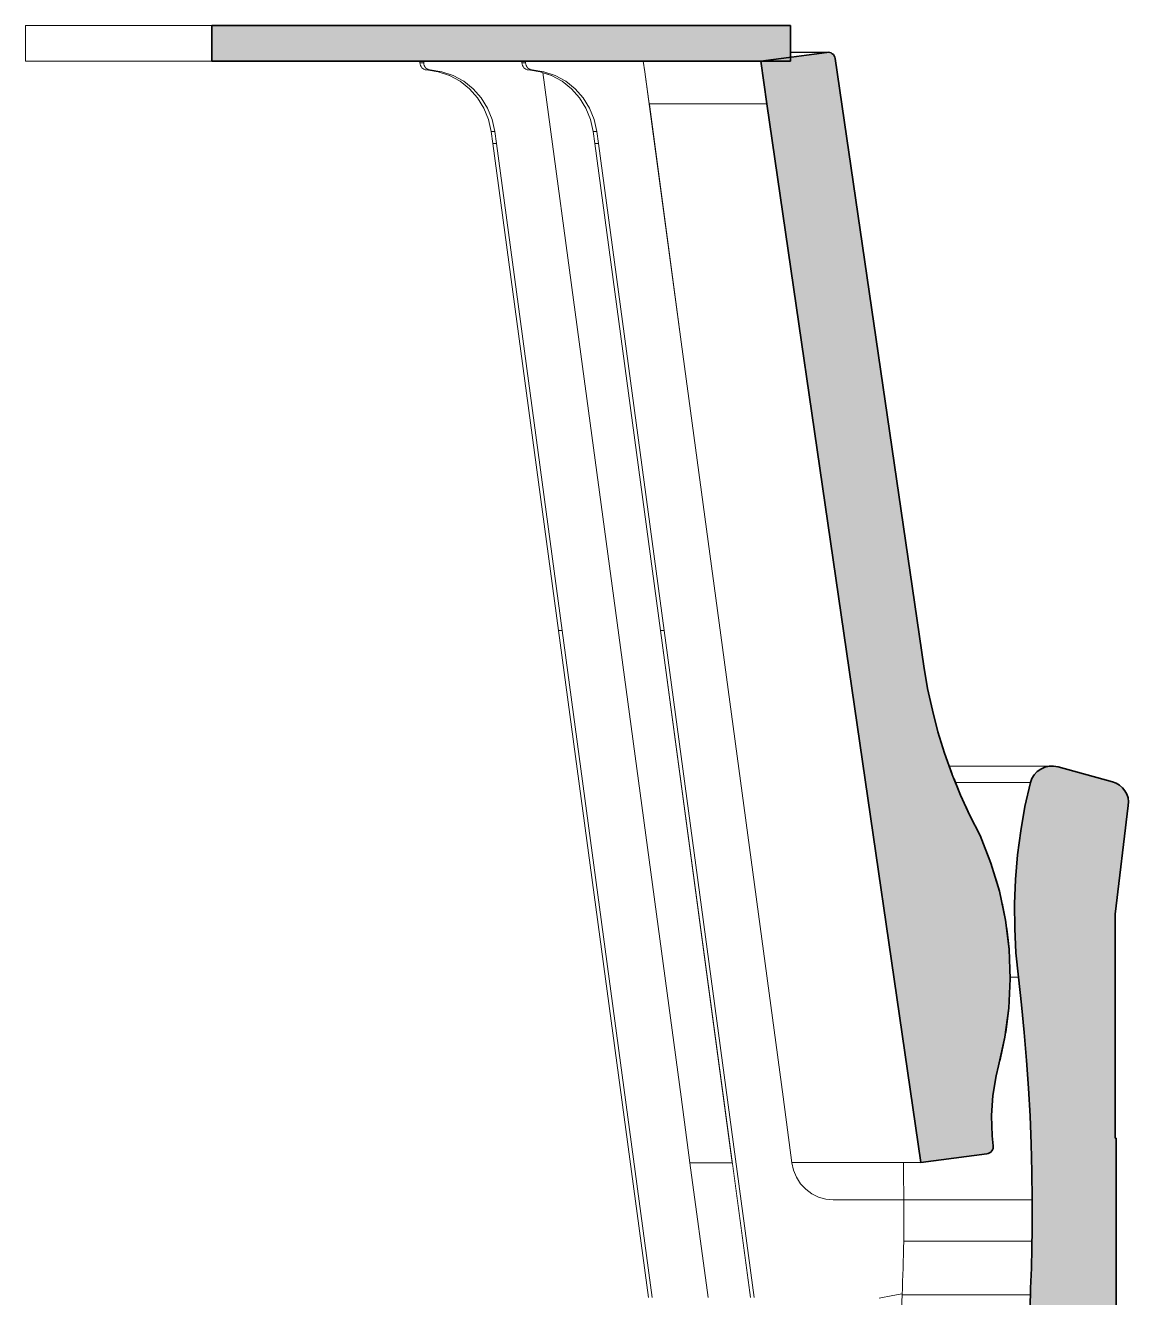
# Model space of a CAD drawing. Header units: millimetres. Extents: x -46169 to 135069, y -86316 to 18123.
# Drawn here: x 118274 to 119043, y -79453 to -78565 of the extents above; entities that cross this region are included whole.
import ezdxf

# ---------------------------------------------------------------- set-up
doc = ezdxf.new("R2010")
doc.units = ezdxf.units.MM
doc.header["$MEASUREMENT"] = 0
doc.linetypes.add('Wipeout_Contour', pattern=[1000, 0, -1000])
doc.layers.add('New_A-25-M_Wall_Int', color=7, linetype='Continuous')
doc.layers.add('New_A-35-M_FFE_Fixed', color=7, linetype='Continuous')
doc.layers.add('New_A-35-M_FFE_Fixed_Pen_No__104', color=7, linetype='Continuous', lineweight=15, true_color=0xa6a6a6)
doc.layers.add('New_A-35-M_FFE_Fixed_Pen_No__44', color=7, linetype='Continuous', lineweight=35, true_color=0x444444)
doc.layers.add('New_A-35-M_FFE_Fixed_Pen_No__93', color=8, linetype='Continuous', lineweight=13)

# ---------------------------------------------------------------- blocks, each defined once
blk = doc.blocks.new('Section Elem_15_3', base_point=(188935.42, -81480.18))
at = {"color": 254, "linetype": 'Wipeout_Contour', "lineweight": 0, "ltscale": 571438.161157}
blk.add_wipeout([(118767, -79358.56), (118737.42, -79358.56), (118750.11, -79452.68), (118779.69, -79452.68)], dxfattribs=at).dxf.layer = 'New_A-25-M_Wall_Int'
at = {"color": 254, "linetype": 'Wipeout_Contour', "lineweight": 0, "ltscale": 1857757.026469022}
blk.add_wipeout([(118886.36, -79358.48), (118808.59, -79358.48), (118808.6, -79358.56), (118809.77, -79363.78), (118811.82, -79368.71), (118814.69, -79373.17), (118818.27, -79377.04), (118822.47, -79380.19), (118827.14, -79382.51), (118832.14, -79383.93), (118837.3, -79384.41), (118886.74, -79384.41), (118886.52, -79364.94)], dxfattribs=at).dxf.layer = 'New_A-25-M_Wall_Int'
blk = doc.blocks.new('Section Elem_99_3', base_point=(188935.42, -81480.18))
at = {"layer": 'New_A-35-M_FFE_Fixed_Pen_No__44', "linetype": 'Continuous'}
blk.add_line((119034.8, -79341.41), (119034.26, -79341.41), dxfattribs=at)
at = {"layer": 'New_A-35-M_FFE_Fixed_Pen_No__44', "linetype": 'Continuous', "flags": 128}
blk.add_lwpolyline([(119034.8, -79341.41), (119034.8, -79473.41), (119034.8, -79485.41)], dxfattribs=at)
at = {"color": 254, "linetype": 'Wipeout_Contour', "lineweight": 0, "ltscale": 568202.876245}
blk.add_wipeout([(118403.76, -78564.51), (118273.74, -78564.51), (118273.74, -78589.51), (118403.76, -78589.51)], dxfattribs=at).dxf.layer = 'New_A-35-M_FFE_Fixed'
at = {"color": 254, "linetype": 'Wipeout_Contour', "lineweight": 0, "ltscale": 569822.981264}
blk.add_wipeout([(118807.51, -78583.29), (118832.95, -78583.29), (118833.96, -78583.25), (118807.51, -78583.25)], dxfattribs=at).dxf.layer = 'New_A-35-M_FFE_Fixed'
at = {"color": 254, "linetype": 'Wipeout_Contour', "lineweight": 0, "ltscale": 568936.905342}
blk.add_wipeout([(118549.03, -78590.59), (118551.62, -78590.59), (118551.62, -78589.51), (118549.03, -78589.51)], dxfattribs=at).dxf.layer = 'New_A-35-M_FFE_Fixed'
at = {"color": 254, "linetype": 'Wipeout_Contour', "lineweight": 0, "ltscale": 569179.217352}
blk.add_wipeout([(118620.29, -78591.53), (118620.55, -78592.44), (118623.14, -78592.44), (118622.88, -78591.53)], dxfattribs=at).dxf.layer = 'New_A-35-M_FFE_Fixed'
at = {"color": 254, "linetype": 'Wipeout_Contour', "lineweight": 0, "ltscale": 568979.3826}
blk.add_wipeout([(118561.81, -78596.8), (118564.4, -78596.8), (118556.18, -78595.58), (118553.59, -78595.58)], dxfattribs=at).dxf.layer = 'New_A-35-M_FFE_Fixed'
at = {"color": 254, "linetype": 'Wipeout_Contour', "lineweight": 0, "ltscale": 569076.69157}
blk.add_wipeout([(118583.61, -78608.71), (118586.2, -78608.71), (118579.63, -78603.46), (118577.04, -78603.46)], dxfattribs=at).dxf.layer = 'New_A-35-M_FFE_Fixed'
at = {"color": 254, "linetype": 'Wipeout_Contour', "lineweight": 0, "ltscale": 569378.903999}
blk.add_wipeout([(118662.98, -78615.05), (118660.39, -78615.05), (118664.86, -78622.29), (118667.45, -78622.29)], dxfattribs=at).dxf.layer = 'New_A-35-M_FFE_Fixed'
at = {"color": 254, "linetype": 'Wipeout_Contour', "lineweight": 0, "ltscale": 569171.146198}
blk.add_wipeout([(118596.89, -78630.22), (118599.48, -78630.22), (118596.27, -78622.29), (118593.68, -78622.29)], dxfattribs=at).dxf.layer = 'New_A-35-M_FFE_Fixed'
at = {"color": 254, "linetype": 'Wipeout_Contour', "lineweight": 0, "ltscale": 569221.156886}
blk.add_wipeout([(118599.88, -78647.03), (118602.47, -78647.03), (118601.33, -78638.59), (118598.74, -78638.59)], dxfattribs=at).dxf.layer = 'New_A-35-M_FFE_Fixed'
at = {"color": 254, "linetype": 'Wipeout_Contour', "lineweight": 0, "ltscale": 569458.455341}
blk.add_wipeout([(118669.92, -78638.59), (118671.05, -78647.03), (118673.64, -78647.03), (118672.5, -78638.59)], dxfattribs=at).dxf.layer = 'New_A-35-M_FFE_Fixed'
at = {"color": 254, "linetype": 'Wipeout_Contour', "lineweight": 0, "ltscale": 571363.486005}
blk.add_wipeout([(118982.22, -79083.71), (118919.03, -79083.71), (118919.67, -79085.49), (118979.7, -79085.49)], dxfattribs=at).dxf.layer = 'New_A-35-M_FFE_Fixed'
at = {"color": 254, "linetype": 'Wipeout_Contour', "lineweight": 0, "ltscale": 714230.2704}
blk.add_wipeout([(118922.68, -79093.15), (118926.26, -79101.95), (118929.88, -79109.86), (118971.23, -79109.86), (118974.97, -79093.15)], dxfattribs=at).dxf.layer = 'New_A-35-M_FFE_Fixed'
at = {"color": 254, "linetype": 'Wipeout_Contour', "lineweight": 0, "ltscale": 714469.783979}
blk.add_wipeout([(118964.6, -79160.72), (118950.91, -79160.72), (118953.41, -79169.06), (118955.25, -79177.8), (118963.94, -79177.8)], dxfattribs=at).dxf.layer = 'New_A-35-M_FFE_Fixed'
at = {"color": 254, "linetype": 'Wipeout_Contour', "lineweight": 0, "ltscale": 714681.829834}
blk.add_wipeout([(118960.9, -79230.05), (118960.03, -79248.35), (118968.79, -79248.35), (118966.59, -79228.99), (118960.86, -79228.99)], dxfattribs=at).dxf.layer = 'New_A-35-M_FFE_Fixed'
at = {"color": 254, "linetype": 'Wipeout_Contour', "lineweight": 0, "ltscale": 1000755.325079897}
blk.add_wipeout([(118949.58, -79306.57), (118973.68, -79306.57), (118972.33, -79287.14), (118953.63, -79287.14), (118952.79, -79290.95), (118951.15, -79297.79), (118949.85, -79304.7)], dxfattribs=at).dxf.layer = 'New_A-35-M_FFE_Fixed'
at = {"color": 254, "linetype": 'Wipeout_Contour', "lineweight": 0, "ltscale": 572010.412547}
blk.add_wipeout([(118886.71, -79402.54), (118886.67, -79406.16), (118976.22, -79406.16), (118976.26, -79402.54)], dxfattribs=at).dxf.layer = 'New_A-35-M_FFE_Fixed'
at = {"color": 254, "linetype": 'Wipeout_Contour', "lineweight": 0, "ltscale": 572035.213138}
blk.add_wipeout([(118886.5, -79418.09), (118976.04, -79418.09), (118976.12, -79413.41), (118886.58, -79413.41)], dxfattribs=at).dxf.layer = 'New_A-35-M_FFE_Fixed'
at = {"color": 254, "linetype": 'Wipeout_Contour', "lineweight": 0, "ltscale": 572119.647931}
blk.add_wipeout([(118885.07, -79460.54), (118974.51, -79460.54), (118974.98, -79450.83), (118885.51, -79450.83)], dxfattribs=at).dxf.layer = 'New_A-35-M_FFE_Fixed'
at = {"layer": 'New_A-35-M_FFE_Fixed_Pen_No__44', "linetype": 'Continuous'}
for p, q in [((118403.76, -78564.51), (118403.76, -78589.51)), ((118807.51, -78564.51), (118403.76, -78564.51))]:
    blk.add_line(p, q, dxfattribs=at)
at = {"layer": 'New_A-35-M_FFE_Fixed_Pen_No__93', "linetype": 'Continuous'}
for p, q in [((118273.74, -78564.51), (118273.74, -78589.51)), ((118273.74, -78564.51), (118403.76, -78564.51)), ((118273.74, -78589.51), (118403.76, -78589.51))]:
    blk.add_line(p, q, dxfattribs=at)
at = {"color": 254, "linetype": 'Wipeout_Contour', "lineweight": 0, "ltscale": 569185.655452}
blk.add_wipeout([(118623.55, -78593.28), (118620.96, -78593.28), (118621.53, -78594.03), (118624.11, -78594.03)], dxfattribs=at).dxf.layer = 'New_A-35-M_FFE_Fixed'
at = {"color": 254, "linetype": 'Wipeout_Contour', "lineweight": 0, "ltscale": 568962.683484}
blk.add_wipeout([(118553.59, -78595.58), (118556.18, -78595.58), (118555.28, -78595.44), (118552.69, -78595.44)], dxfattribs=at).dxf.layer = 'New_A-35-M_FFE_Fixed'
at = {"color": 254, "linetype": 'Wipeout_Contour', "lineweight": 0, "ltscale": 569043.269231}
blk.add_wipeout([(118577.04, -78603.46), (118579.63, -78603.46), (118572.29, -78599.45), (118569.7, -78599.45)], dxfattribs=at).dxf.layer = 'New_A-35-M_FFE_Fixed'
at = {"color": 254, "linetype": 'Wipeout_Contour', "lineweight": 0, "ltscale": 569109.790308}
blk.add_wipeout([(118589.21, -78615.05), (118591.8, -78615.05), (118586.2, -78608.71), (118583.61, -78608.71)], dxfattribs=at).dxf.layer = 'New_A-35-M_FFE_Fixed'
at = {"color": 254, "linetype": 'Wipeout_Contour', "lineweight": 0, "ltscale": 569347.109381}
blk.add_wipeout([(118657.37, -78608.71), (118654.79, -78608.71), (118660.39, -78615.05), (118662.98, -78615.05)], dxfattribs=at).dxf.layer = 'New_A-35-M_FFE_Fixed'
at = {"color": 254, "linetype": 'Wipeout_Contour', "lineweight": 0, "ltscale": 569197.592075}
blk.add_wipeout([(118596.89, -78630.22), (118598.74, -78638.59), (118601.33, -78638.59), (118599.48, -78630.22)], dxfattribs=at).dxf.layer = 'New_A-35-M_FFE_Fixed'
at = {"color": 254, "linetype": 'Wipeout_Contour', "lineweight": 0, "ltscale": 569408.45745}
blk.add_wipeout([(118667.45, -78622.29), (118664.86, -78622.29), (118668.07, -78630.22), (118670.65, -78630.22)], dxfattribs=at).dxf.layer = 'New_A-35-M_FFE_Fixed'
at = {"color": 254, "linetype": 'Wipeout_Contour', "lineweight": 0, "ltscale": 569922.235935}
blk.add_wipeout([(118719.49, -78987.04), (118673.64, -78647.03), (118671.05, -78647.03), (118716.9, -78987.04)], dxfattribs=at).dxf.layer = 'New_A-35-M_FFE_Fixed'
at = {"color": 254, "linetype": 'Wipeout_Contour', "lineweight": 0, "ltscale": 571363.6911}
blk.add_wipeout([(118985.05, -79082.45), (118918.59, -79082.45), (118919.03, -79083.71), (118982.22, -79083.71)], dxfattribs=at).dxf.layer = 'New_A-35-M_FFE_Fixed'
at = {"color": 254, "linetype": 'Wipeout_Contour', "lineweight": 0, "ltscale": 571374.735725}
blk.add_wipeout([(118976, -79090.31), (118921.53, -79090.31), (118922.68, -79093.15), (118974.97, -79093.15)], dxfattribs=at).dxf.layer = 'New_A-35-M_FFE_Fixed'
at = {"color": 254, "linetype": 'Wipeout_Contour', "lineweight": 0, "ltscale": 714409.603683}
blk.add_wipeout([(118945.26, -79143.68), (118947.5, -79149.36), (118950.91, -79160.72), (118964.6, -79160.72), (118966.04, -79143.68)], dxfattribs=at).dxf.layer = 'New_A-35-M_FFE_Fixed'
at = {"color": 254, "linetype": 'Wipeout_Contour', "lineweight": 0, "ltscale": 714528.004791}
blk.add_wipeout([(118963.94, -79177.8), (118955.25, -79177.8), (118957.63, -79189.17), (118958.34, -79194.9), (118964.05, -79194.9)], dxfattribs=at).dxf.layer = 'New_A-35-M_FFE_Fixed'
at = {"color": 254, "linetype": 'Wipeout_Contour', "lineweight": 0, "ltscale": 714785.488625}
blk.add_wipeout([(118957.22, -79270.89), (118953.63, -79287.14), (118972.33, -79287.14), (118970.7, -79267.73), (118957.64, -79267.73)], dxfattribs=at).dxf.layer = 'New_A-35-M_FFE_Fixed'
at = {"color": 254, "linetype": 'Wipeout_Contour', "lineweight": 0, "ltscale": 1000823.507695366}
blk.add_wipeout([(118947.95, -79325.67), (118947.95, -79326.02), (118974.76, -79326.02), (118973.68, -79306.57), (118949.58, -79306.57), (118948.87, -79311.66), (118948.24, -79318.66)], dxfattribs=at).dxf.layer = 'New_A-35-M_FFE_Fixed'
at = {"color": 254, "linetype": 'Wipeout_Contour', "lineweight": 0, "ltscale": 572002.462234}
blk.add_wipeout([(118886.73, -79398.91), (118886.71, -79402.54), (118976.26, -79402.54), (118976.29, -79398.91)], dxfattribs=at).dxf.layer = 'New_A-35-M_FFE_Fixed'
at = {"color": 254, "linetype": 'Wipeout_Contour', "lineweight": 0, "ltscale": 572104.731316}
blk.add_wipeout([(118885.51, -79450.83), (118974.98, -79450.83), (118975.18, -79446.15), (118885.7, -79446.15)], dxfattribs=at).dxf.layer = 'New_A-35-M_FFE_Fixed'
at = {"color": 254, "linetype": 'Wipeout_Contour', "lineweight": 0, "ltscale": 568944.956805}
blk.add_wipeout([(118549.79, -78593.28), (118552.38, -78593.28), (118551.96, -78592.44), (118549.37, -78592.44)], dxfattribs=at).dxf.layer = 'New_A-35-M_FFE_Fixed'
at = {"color": 254, "linetype": 'Wipeout_Contour', "lineweight": 0, "ltscale": 569010.510359}
blk.add_wipeout([(118569.7, -78599.45), (118572.29, -78599.45), (118564.4, -78596.8), (118561.81, -78596.8)], dxfattribs=at).dxf.layer = 'New_A-35-M_FFE_Fixed'
at = {"color": 254, "linetype": 'Wipeout_Contour', "lineweight": 0, "ltscale": 569196.551416}
blk.add_wipeout([(118625.59, -78595.13), (118623, -78595.13), (118623.86, -78595.44), (118626.45, -78595.44)], dxfattribs=at).dxf.layer = 'New_A-35-M_FFE_Fixed'
at = {"color": 254, "linetype": 'Wipeout_Contour', "lineweight": 0, "ltscale": 569314.012268}
blk.add_wipeout([(118648.22, -78603.46), (118654.79, -78608.71), (118657.37, -78608.71), (118650.81, -78603.46)], dxfattribs=at).dxf.layer = 'New_A-35-M_FFE_Fixed'
at = {"color": 254, "linetype": 'Wipeout_Contour', "lineweight": 0, "ltscale": 569141.588106}
blk.add_wipeout([(118593.68, -78622.29), (118596.27, -78622.29), (118591.8, -78615.05), (118589.21, -78615.05)], dxfattribs=at).dxf.layer = 'New_A-35-M_FFE_Fixed'
at = {"color": 254, "linetype": 'Wipeout_Contour', "lineweight": 0, "ltscale": 569434.897364}
blk.add_wipeout([(118672.5, -78638.59), (118670.65, -78630.22), (118668.07, -78630.22), (118669.92, -78638.59)], dxfattribs=at).dxf.layer = 'New_A-35-M_FFE_Fixed'
at = {"color": 254, "linetype": 'Wipeout_Contour', "lineweight": 0, "ltscale": 571369.926127}
blk.add_wipeout([(118991.21, -79081.69), (118918.31, -79081.69), (118918.34, -79081.77), (118988.09, -79081.77)], dxfattribs=at).dxf.layer = 'New_A-35-M_FFE_Fixed'
at = {"color": 254, "linetype": 'Wipeout_Contour', "lineweight": 0, "ltscale": 571369.070421}
blk.add_wipeout([(118977.6, -79087.72), (118920.48, -79087.72), (118921.53, -79090.31), (118976, -79090.31)], dxfattribs=at).dxf.layer = 'New_A-35-M_FFE_Fixed'
at = {"color": 254, "linetype": 'Wipeout_Contour', "lineweight": 0, "ltscale": 714347.447141}
blk.add_wipeout([(118938.16, -79126.72), (118939.93, -79130.19), (118945.26, -79143.68), (118966.04, -79143.68), (118968.25, -79126.72)], dxfattribs=at).dxf.layer = 'New_A-35-M_FFE_Fixed'
at = {"color": 254, "linetype": 'Wipeout_Contour', "lineweight": 0, "ltscale": 714584.485669}
blk.add_wipeout([(118964.05, -79194.9), (118958.34, -79194.9), (118960.13, -79209.54), (118960.23, -79211.97), (118964.93, -79211.97)], dxfattribs=at).dxf.layer = 'New_A-35-M_FFE_Fixed'
at = {"color": 254, "linetype": 'Wipeout_Contour', "lineweight": 0, "ltscale": 714735.876634}
blk.add_wipeout([(118959.93, -79250.54), (118957.64, -79267.73), (118970.7, -79267.73), (118968.79, -79248.35), (118960.03, -79248.35)], dxfattribs=at).dxf.layer = 'New_A-35-M_FFE_Fixed'
at = {"color": 254, "linetype": 'Wipeout_Contour', "lineweight": 0, "ltscale": 857917.239832}
blk.add_wipeout([(118974.76, -79326.02), (118947.95, -79326.02), (118947.99, -79332.69), (118948.37, -79339.71), (118948.97, -79345.47), (118975.55, -79345.47)], dxfattribs=at).dxf.layer = 'New_A-35-M_FFE_Fixed'
at = {"color": 254, "linetype": 'Wipeout_Contour', "lineweight": 0, "ltscale": 571986.468253}
blk.add_wipeout([(118886.75, -79391.66), (118886.75, -79395.29), (118976.3, -79395.29), (118976.31, -79391.66)], dxfattribs=at).dxf.layer = 'New_A-35-M_FFE_Fixed'
at = {"color": 254, "linetype": 'Wipeout_Contour', "lineweight": 0, "ltscale": 572018.331673}
blk.add_wipeout([(118886.63, -79409.79), (118976.18, -79409.79), (118976.22, -79406.16), (118886.67, -79406.16)], dxfattribs=at).dxf.layer = 'New_A-35-M_FFE_Fixed'
at = {"color": 254, "linetype": 'Wipeout_Contour', "lineweight": 0, "ltscale": 572094.958255}
blk.add_wipeout([(118885.7, -79446.15), (118975.18, -79446.15), (118975.36, -79441.47), (118885.87, -79441.47)], dxfattribs=at).dxf.layer = 'New_A-35-M_FFE_Fixed'
at = {"color": 254, "linetype": 'Wipeout_Contour', "lineweight": 0, "ltscale": 568948.341775}
blk.add_wipeout([(118550.35, -78594.03), (118552.94, -78594.03), (118552.38, -78593.28), (118549.79, -78593.28)], dxfattribs=at).dxf.layer = 'New_A-35-M_FFE_Fixed'
at = {"color": 254, "linetype": 'Wipeout_Contour', "lineweight": 0, "ltscale": 569192.906535}
blk.add_wipeout([(118624.8, -78594.65), (118622.21, -78594.65), (118623, -78595.13), (118625.57, -78595.13)], dxfattribs=at).dxf.layer = 'New_A-35-M_FFE_Fixed'
at = {"color": 254, "linetype": 'Wipeout_Contour', "lineweight": 0, "ltscale": 714183.509419}
blk.add_wipeout([(118979.7, -79085.49), (118919.67, -79085.49), (118920.36, -79087.43), (118920.48, -79087.72), (118977.6, -79087.72)], dxfattribs=at).dxf.layer = 'New_A-35-M_FFE_Fixed'
at = {"color": 254, "linetype": 'Wipeout_Contour', "lineweight": 0, "ltscale": 714287.928053}
blk.add_wipeout([(118971.23, -79109.86), (118929.88, -79109.86), (118932.78, -79116.21), (118938.16, -79126.72), (118968.25, -79126.72)], dxfattribs=at).dxf.layer = 'New_A-35-M_FFE_Fixed'
at = {"color": 254, "linetype": 'Wipeout_Contour', "lineweight": 0, "ltscale": 571707.986834}
blk.add_wipeout([(118964.93, -79211.97), (118960.23, -79211.97), (118960.86, -79228.99), (118966.59, -79228.99)], dxfattribs=at).dxf.layer = 'New_A-35-M_FFE_Fixed'
at = {"color": 254, "linetype": 'Wipeout_Contour', "lineweight": 0, "ltscale": 2144711.551563979}
blk.add_wipeout([(118886.36, -79358.48), (118886.52, -79364.94), (118976.06, -79364.94), (118975.55, -79345.47), (118948.97, -79345.47), (118949.1, -79346.69), (118949.12, -79347.66), (118948.95, -79348.62), (118948.6, -79349.53), (118948.07, -79350.35), (118947.38, -79351.06), (118946.56, -79351.63), (118945.65, -79352.03), (118944.67, -79352.26), (118898.53, -79358.48)], dxfattribs=at).dxf.layer = 'New_A-35-M_FFE_Fixed'
at = {"color": 254, "linetype": 'Wipeout_Contour', "lineweight": 0, "ltscale": 572026.219557}
blk.add_wipeout([(118886.58, -79413.41), (118976.12, -79413.41), (118976.18, -79409.79), (118886.63, -79409.79)], dxfattribs=at).dxf.layer = 'New_A-35-M_FFE_Fixed'
at = {"color": 254, "linetype": 'Wipeout_Contour', "lineweight": 0, "ltscale": 572085.132316}
blk.add_wipeout([(118885.87, -79441.47), (118975.36, -79441.47), (118975.53, -79436.8), (118886.02, -79436.8)], dxfattribs=at).dxf.layer = 'New_A-35-M_FFE_Fixed'
at = {"layer": 'New_A-35-M_FFE_Fixed_Pen_No__93', "linetype": 'Continuous'}
blk.add_line((118966.59, -79228.99), (118960.86, -79228.99), dxfattribs=at)
at = {"color": 254, "linetype": 'Wipeout_Contour', "lineweight": 0, "ltscale": 568955.612347}
blk.add_wipeout([(118551.83, -78595.13), (118554.41, -78595.13), (118553.63, -78594.65), (118551.04, -78594.65)], dxfattribs=at).dxf.layer = 'New_A-35-M_FFE_Fixed'
at = {"color": 254, "linetype": 'Wipeout_Contour', "lineweight": 0, "ltscale": 569199.997323}
blk.add_wipeout([(118623.86, -78595.44), (118624.77, -78595.58), (118627.35, -78595.58), (118626.45, -78595.44)], dxfattribs=at).dxf.layer = 'New_A-35-M_FFE_Fixed'
at = {"color": 254, "linetype": 'Wipeout_Contour', "lineweight": 0, "ltscale": 571365.867051}
blk.add_wipeout([(118988.09, -79081.77), (118918.34, -79081.77), (118918.59, -79082.45), (118985.05, -79082.45)], dxfattribs=at).dxf.layer = 'New_A-35-M_FFE_Fixed'
at = {"color": 254, "linetype": 'Wipeout_Contour', "lineweight": 0, "ltscale": 571944.31368}
blk.add_wipeout([(118886.52, -79364.94), (118886.74, -79384.41), (118976.3, -79384.41), (118976.06, -79364.94)], dxfattribs=at).dxf.layer = 'New_A-35-M_FFE_Fixed'
at = {"color": 254, "linetype": 'Wipeout_Contour', "lineweight": 0, "ltscale": 572075.2536}
blk.add_wipeout([(118886.02, -79436.8), (118975.53, -79436.8), (118975.68, -79432.12), (118886.16, -79432.12)], dxfattribs=at).dxf.layer = 'New_A-35-M_FFE_Fixed'
at = {"color": 254, "linetype": 'Wipeout_Contour', "lineweight": 0, "ltscale": 568959.237905}
blk.add_wipeout([(118552.69, -78595.44), (118555.28, -78595.44), (118554.41, -78595.13), (118551.83, -78595.13)], dxfattribs=at).dxf.layer = 'New_A-35-M_FFE_Fixed'
at = {"color": 254, "linetype": 'Wipeout_Contour', "lineweight": 0, "ltscale": 569216.6986}
blk.add_wipeout([(118635.57, -78596.8), (118627.35, -78595.58), (118624.77, -78595.58), (118632.98, -78596.8)], dxfattribs=at).dxf.layer = 'New_A-35-M_FFE_Fixed'
at = {"color": 254, "linetype": 'Wipeout_Contour', "lineweight": 0, "ltscale": 571970.350159}
blk.add_wipeout([(118886.74, -79384.41), (118886.75, -79388.04), (118976.31, -79388.04), (118976.3, -79384.41)], dxfattribs=at).dxf.layer = 'New_A-35-M_FFE_Fixed'
at = {"color": 254, "linetype": 'Wipeout_Contour', "lineweight": 0, "ltscale": 572065.322214}
blk.add_wipeout([(118886.29, -79427.44), (118886.16, -79432.12), (118975.68, -79432.12), (118975.81, -79427.44)], dxfattribs=at).dxf.layer = 'New_A-35-M_FFE_Fixed'
at = {"color": 254, "linetype": 'Wipeout_Contour', "lineweight": 0, "ltscale": 568951.93648}
blk.add_wipeout([(118551.04, -78594.65), (118553.63, -78594.65), (118552.94, -78594.03), (118550.35, -78594.03)], dxfattribs=at).dxf.layer = 'New_A-35-M_FFE_Fixed'
at = {"color": 254, "linetype": 'Wipeout_Contour', "lineweight": 0, "ltscale": 569182.270915}
blk.add_wipeout([(118620.55, -78592.44), (118620.96, -78593.28), (118623.55, -78593.28), (118623.14, -78592.44)], dxfattribs=at).dxf.layer = 'New_A-35-M_FFE_Fixed'
at = {"color": 254, "linetype": 'Wipeout_Contour', "lineweight": 0, "ltscale": 569247.829498}
blk.add_wipeout([(118632.98, -78596.8), (118640.88, -78599.45), (118643.47, -78599.45), (118635.57, -78596.8)], dxfattribs=at).dxf.layer = 'New_A-35-M_FFE_Fixed'
at = {"color": 254, "linetype": 'Wipeout_Contour', "lineweight": 0, "ltscale": 571978.42469}
blk.add_wipeout([(118976.31, -79388.04), (118886.75, -79388.04), (118886.75, -79391.66), (118976.31, -79391.66)], dxfattribs=at).dxf.layer = 'New_A-35-M_FFE_Fixed'
at = {"color": 254, "linetype": 'Wipeout_Contour', "lineweight": 0, "ltscale": 572055.338271}
blk.add_wipeout([(118886.29, -79427.44), (118975.81, -79427.44), (118975.93, -79422.77), (118886.4, -79422.77)], dxfattribs=at).dxf.layer = 'New_A-35-M_FFE_Fixed'
at = {"color": 254, "linetype": 'Wipeout_Contour', "lineweight": 0, "ltscale": 568939.288529}
blk.add_wipeout([(118549.12, -78591.53), (118551.7, -78591.53), (118551.62, -78590.59), (118549.03, -78590.59)], dxfattribs=at).dxf.layer = 'New_A-35-M_FFE_Fixed'
at = {"color": 254, "linetype": 'Wipeout_Contour', "lineweight": 0, "ltscale": 569189.249908}
blk.add_wipeout([(118621.53, -78594.03), (118622.21, -78594.65), (118624.8, -78594.65), (118624.11, -78594.03)], dxfattribs=at).dxf.layer = 'New_A-35-M_FFE_Fixed'
at = {"color": 254, "linetype": 'Wipeout_Contour', "lineweight": 0, "ltscale": 569280.589952}
blk.add_wipeout([(118643.47, -78599.45), (118640.88, -78599.45), (118648.22, -78603.46), (118650.81, -78603.46)], dxfattribs=at).dxf.layer = 'New_A-35-M_FFE_Fixed'
at = {"color": 254, "linetype": 'Wipeout_Contour', "lineweight": 0, "ltscale": 571994.480786}
blk.add_wipeout([(118886.75, -79395.29), (118886.73, -79398.91), (118976.29, -79398.91), (118976.3, -79395.29)], dxfattribs=at).dxf.layer = 'New_A-35-M_FFE_Fixed'
at = {"color": 254, "linetype": 'Wipeout_Contour', "lineweight": 0, "ltscale": 572045.301875}
blk.add_wipeout([(118886.5, -79418.09), (118886.4, -79422.77), (118975.93, -79422.77), (118976.04, -79418.09)], dxfattribs=at).dxf.layer = 'New_A-35-M_FFE_Fixed'
at = {"layer": 'New_A-35-M_FFE_Fixed_Pen_No__104', "linetype": 'Continuous'}
blk.add_hatch(color=256, dxfattribs=at).paths.add_polyline_path([(118969.97, -79531.43), (118970.61, -79532.27), (118971.41, -79532.96), (118972.35, -79533.48), (118973.37, -79533.8), (118974.45, -79533.91), (119015.65, -79533.91), (119028.07, -79533.91), (119034.29, -79533.91), (119034.28, -79485.41), (119034.8, -79485.41), (119034.8, -79473.41), (119034.8, -79341.41), (119034.26, -79341.41), (119034.26, -79185.03), (119043.33, -79109.16), (119043.49, -79106.46), (119043.15, -79103.78), (119042.31, -79101.21), (119041.01, -79098.82), (119039.28, -79096.69), (119037.19, -79094.9), (119034.8, -79093.5), (119032.19, -79092.53), (118994.29, -79082.21), (118991.21, -79081.69), (118988.09, -79081.77), (118985.05, -79082.45), (118982.22, -79083.71), (118979.7, -79085.49), (118977.6, -79087.72), (118976, -79090.31), (118974.97, -79093.15), (118971.23, -79109.86), (118968.25, -79126.72), (118966.04, -79143.68), (118964.6, -79160.72), (118963.94, -79177.8), (118964.05, -79194.9), (118964.93, -79211.97), (118966.59, -79228.99), (118968.79, -79248.35), (118970.7, -79267.73), (118972.33, -79287.14), (118973.68, -79306.57), (118974.76, -79326.02), (118975.55, -79345.47), (118976.06, -79364.94), (118976.3, -79384.41), (118976.31, -79388.04), (118976.31, -79391.66), (118976.3, -79395.29), (118976.29, -79398.91), (118976.26, -79402.54), (118976.22, -79406.16), (118976.18, -79409.79), (118976.12, -79413.41), (118976.04, -79418.09), (118975.93, -79422.77), (118975.81, -79427.44), (118975.68, -79432.12), (118975.53, -79436.8), (118975.36, -79441.47), (118975.18, -79446.15), (118974.98, -79450.83), (118974.51, -79460.54), (118973.98, -79470.25), (118973.37, -79479.96), (118972.69, -79489.66), (118971.95, -79499.36), (118971.13, -79509.05), (118970.25, -79518.74), (118969.29, -79528.42), (118969.3, -79529.46), (118969.53, -79530.48)])
at = {"layer": 'New_A-35-M_FFE_Fixed_Pen_No__44', "linetype": 'Continuous', "flags": 128}
blk.add_lwpolyline([(119034.26, -79341.41), (119034.26, -79185.03), (119043.33, -79109.16), (119043.49, -79106.46), (119043.15, -79103.78), (119042.31, -79101.21), (119041.01, -79098.82), (119039.28, -79096.69), (119037.19, -79094.9), (119034.8, -79093.5), (119032.19, -79092.53), (118994.29, -79082.21), (118991.21, -79081.69), (118988.09, -79081.77), (118985.05, -79082.45), (118982.22, -79083.71), (118979.7, -79085.49), (118977.6, -79087.72), (118976, -79090.31), (118974.97, -79093.15), (118971.23, -79109.86), (118968.25, -79126.72), (118966.04, -79143.68), (118964.6, -79160.72), (118963.94, -79177.8), (118964.05, -79194.9), (118964.93, -79211.97), (118966.59, -79228.99), (118968.79, -79248.35), (118970.7, -79267.73), (118972.33, -79287.14), (118973.68, -79306.57), (118974.76, -79326.02), (118975.55, -79345.47), (118976.06, -79364.94), (118976.3, -79384.41), (118976.31, -79388.04), (118976.31, -79391.66), (118976.3, -79395.29), (118976.29, -79398.91), (118976.26, -79402.54), (118976.22, -79406.16), (118976.18, -79409.79), (118976.12, -79413.41), (118976.04, -79418.09), (118975.93, -79422.77), (118975.81, -79427.44), (118975.68, -79432.12), (118975.53, -79436.8), (118975.36, -79441.47), (118975.18, -79446.15), (118974.98, -79450.83), (118974.51, -79460.54)], dxfattribs=at)
at = {"color": 254, "linetype": 'Wipeout_Contour', "lineweight": 0, "ltscale": 568941.902643}
blk.add_wipeout([(118549.37, -78592.44), (118551.96, -78592.44), (118551.7, -78591.53), (118549.12, -78591.53)], dxfattribs=at).dxf.layer = 'New_A-35-M_FFE_Fixed'
at = {"color": 254, "linetype": 'Wipeout_Contour', "lineweight": 0, "ltscale": 569176.603986}
blk.add_wipeout([(118620.2, -78590.59), (118620.29, -78591.53), (118622.88, -78591.53), (118622.79, -78590.59)], dxfattribs=at).dxf.layer = 'New_A-35-M_FFE_Fixed'
at = {"color": 254, "linetype": 'Wipeout_Contour', "lineweight": 0, "ltscale": 569174.221706}
blk.add_wipeout([(118620.2, -78590.59), (118622.79, -78590.59), (118622.79, -78589.51), (118620.2, -78589.51)], dxfattribs=at).dxf.layer = 'New_A-35-M_FFE_Fixed'
at = {"color": 254, "linetype": 'Wipeout_Contour', "lineweight": 0, "ltscale": 12573092.20698416}
blk.add_wipeout([(118704.9, -78589.51), (118622.79, -78589.51), (118622.79, -78590.59), (118622.88, -78591.53), (118623.14, -78592.44), (118623.55, -78593.28), (118624.11, -78594.03), (118624.8, -78594.65), (118625.59, -78595.13), (118626.45, -78595.44), (118627.35, -78595.58), (118635.57, -78596.8), (118643.47, -78599.45), (118650.81, -78603.46), (118657.37, -78608.71), (118662.98, -78615.05), (118667.45, -78622.29), (118670.65, -78630.22), (118672.5, -78638.59), (118782.28, -79452.68), (118782.52, -79452.68), (118782.52, -79454.46), (118817.99, -79717.52), (118818.32, -79728.18), (118816.45, -79738.67), (118812.48, -79748.51), (118806.59, -79757.25), (118799.04, -79764.51), (118790.17, -79769.94), (118782.52, -79772.57), (118782.52, -79780.43), (118923.22, -79780.43), (118923.22, -79779.43), (118923.13, -79778.46), (118922.85, -79777.52), (118922.41, -79776.66), (118921.81, -79775.9), (118921.07, -79775.28), (118920.24, -79774.82), (118919.33, -79774.53), (118918.39, -79774.43), (118915.1, -79774.43), (118904.78, -79773.48), (118894.79, -79770.63), (118885.45, -79765.99), (118877.06, -79759.7), (118869.88, -79751.96), (118864.15, -79743.03), (118860.04, -79733.18), (118857.7, -79722.73), (118826.33, -79490.05), (118826.09, -79484.3), (118826.92, -79478.62), (118828.77, -79473.2), (118831.6, -79468.25), (118835.28, -79463.94), (118839.69, -79460.45), (118844.67, -79457.88), (118850.02, -79456.35), (118859.71, -79454.71), (118869.39, -79453.04), (118879.07, -79451.34), (118885.54, -79450.18), (118885.7, -79446.15), (118885.87, -79441.47), (118886.02, -79436.8), (118886.16, -79432.12), (118886.29, -79427.44), (118886.4, -79422.77), (118886.5, -79418.09), (118886.58, -79413.41), (118886.63, -79409.79), (118886.67, -79406.16), (118886.71, -79402.54), (118886.73, -79398.91), (118886.75, -79395.29), (118886.75, -79391.66), (118886.75, -79388.04), (118886.74, -79384.41), (118837.3, -79384.41), (118832.14, -79383.93), (118827.14, -79382.51), (118822.47, -79380.19), (118818.27, -79377.04), (118814.69, -79373.17), (118811.82, -79368.71), (118809.77, -79363.78), (118808.6, -79358.56)], dxfattribs=at).dxf.layer = 'New_A-35-M_FFE_Fixed'
at = {"layer": 'New_A-35-M_FFE_Fixed_Pen_No__93', "linetype": 'Continuous'}
for p, q in [((118991.21, -79081.69), (118918.31, -79081.69)), ((118974.97, -79093.15), (118922.68, -79093.15)), ((118811.82, -79368.71), (118809.77, -79363.78)), ((118886.52, -79364.94), (118886.74, -79384.41)), ((118814.69, -79373.17), (118811.82, -79368.71)), ((118818.27, -79377.04), (118814.69, -79373.17)), ((118822.47, -79380.19), (118818.27, -79377.04)), ((118827.14, -79382.51), (118822.47, -79380.19)), ((118832.14, -79383.93), (118827.14, -79382.51)), ((118837.3, -79384.41), (118832.14, -79383.93)), ((118886.74, -79384.41), (118837.3, -79384.41)), ((118886.74, -79384.41), (118886.75, -79388.04)), ((118976.3, -79384.41), (118886.74, -79384.41)), ((118886.75, -79388.04), (118886.75, -79391.66)), ((118886.75, -79391.66), (118886.75, -79395.29)), ((118886.71, -79402.54), (118886.67, -79406.16)), ((118886.73, -79398.91), (118886.71, -79402.54)), ((118886.75, -79395.29), (118886.73, -79398.91)), ((118886.63, -79409.79), (118886.58, -79413.41)), ((118886.67, -79406.16), (118886.63, -79409.79)), ((118886.5, -79418.09), (118886.4, -79422.77)), ((118886.58, -79413.41), (118886.5, -79418.09)), ((118976.12, -79413.41), (118886.58, -79413.41)), ((118886.29, -79427.44), (118886.16, -79432.12)), ((118886.4, -79422.77), (118886.29, -79427.44)), ((118886.02, -79436.8), (118885.87, -79441.47)), ((118886.16, -79432.12), (118886.02, -79436.8)), ((118885.7, -79446.15), (118885.51, -79450.83)), ((118885.87, -79441.47), (118885.7, -79446.15)), ((118869.39, -79453.04), (118879.07, -79451.34)), ((118879.07, -79451.34), (118885.54, -79450.18)), ((118885.51, -79450.83), (118885.07, -79460.54)), ((118974.98, -79450.83), (118885.51, -79450.83))]:
    blk.add_line(p, q, dxfattribs=at)
at = {"color": 254, "linetype": 'Wipeout_Contour', "lineweight": 0, "ltscale": 427358.036503}
blk.add_wipeout([(118807.51, -78586.72), (118832.95, -78583.29), (118807.51, -78583.29)], dxfattribs=at).dxf.layer = 'New_A-35-M_FFE_Fixed'
at = {"color": 254, "linetype": 'Wipeout_Contour', "lineweight": 0, "ltscale": 569627.485215}
blk.add_wipeout([(118786.81, -78589.51), (118704.9, -78589.51), (118708.9, -78619.22), (118791.1, -78619.22)], dxfattribs=at).dxf.layer = 'New_A-35-M_FFE_Fixed'
at = {"color": 254, "linetype": 'Wipeout_Contour', "lineweight": 0, "ltscale": 569685.083589}
blk.add_wipeout([(118599.88, -78647.03), (118645.73, -78987.04), (118648.31, -78987.04), (118602.47, -78647.03)], dxfattribs=at).dxf.layer = 'New_A-35-M_FFE_Fixed'
at = {"color": 254, "linetype": 'Wipeout_Contour', "lineweight": 0, "ltscale": 570996.080746}
blk.add_wipeout([(118716.9, -78987.04), (118779.69, -79452.68), (118782.28, -79452.68), (118719.49, -78987.04)], dxfattribs=at).dxf.layer = 'New_A-35-M_FFE_Fixed'
at = {"layer": 'New_A-35-M_FFE_Fixed_Pen_No__44', "linetype": 'Continuous'}
blk.add_line((118807.51, -78564.51), (118807.51, -78589.51), dxfattribs=at)
at = {"layer": 'New_A-35-M_FFE_Fixed_Pen_No__93', "linetype": 'Continuous'}
for p, q in [((118833.96, -78583.25), (118807.51, -78583.25)), ((118832.95, -78583.29), (118807.51, -78583.29))]:
    blk.add_line(p, q, dxfattribs=at)
at = {"color": 254, "linetype": 'Wipeout_Contour', "lineweight": 0, "ltscale": 570658.318777}
blk.add_wipeout([(118791.1, -78619.22), (118708.9, -78619.22), (118808.59, -79358.48), (118898.53, -79358.48)], dxfattribs=at).dxf.layer = 'New_A-35-M_FFE_Fixed'
at = {"layer": 'New_A-35-M_FFE_Fixed_Pen_No__104', "linetype": 'Continuous'}
blk.add_hatch(color=256, dxfattribs=at).paths.add_polyline_path([(118838.55, -78586.59), (118838.13, -78585.7), (118837.53, -78584.91), (118836.78, -78584.25), (118835.92, -78583.74), (118834.96, -78583.4), (118833.96, -78583.25), (118832.95, -78583.29), (118786.81, -78589.51), (118791.1, -78619.22), (118898.53, -79358.48), (118944.67, -79352.26), (118945.65, -79352.03), (118946.56, -79351.63), (118947.38, -79351.06), (118948.07, -79350.35), (118948.6, -79349.53), (118948.95, -79348.62), (118949.12, -79347.66), (118949.1, -79346.69), (118948.37, -79339.71), (118947.99, -79332.69), (118947.95, -79325.67), (118948.24, -79318.66), (118948.87, -79311.66), (118949.85, -79304.7), (118951.15, -79297.79), (118952.79, -79290.95), (118957.22, -79270.89), (118959.93, -79250.54), (118960.9, -79230.05), (118960.13, -79209.54), (118957.63, -79189.17), (118953.41, -79169.06), (118947.5, -79149.36), (118939.93, -79130.19), (118932.78, -79116.21), (118926.26, -79101.95), (118920.36, -79087.43), (118915.11, -79072.69), (118910.51, -79057.74), (118906.58, -79042.62), (118903.31, -79027.35), (118900.72, -79011.96), (118838.79, -78587.55)])
at = {"layer": 'New_A-35-M_FFE_Fixed_Pen_No__44', "linetype": 'Continuous', "flags": 128}
for points in [[(118898.53, -79358.48), (118944.67, -79352.26), (118945.65, -79352.03), (118946.56, -79351.63), (118947.38, -79351.06), (118948.07, -79350.35), (118948.6, -79349.53), (118948.95, -79348.62), (118949.12, -79347.66), (118949.1, -79346.69), (118948.37, -79339.71), (118947.99, -79332.69), (118947.95, -79325.67), (118948.24, -79318.66), (118948.87, -79311.66), (118949.85, -79304.7), (118951.15, -79297.79), (118952.79, -79290.95), (118957.22, -79270.89), (118959.93, -79250.54), (118960.9, -79230.05), (118960.13, -79209.54), (118957.63, -79189.17), (118953.41, -79169.06), (118947.5, -79149.36), (118939.93, -79130.19), (118932.78, -79116.21), (118926.26, -79101.95), (118920.36, -79087.43), (118915.11, -79072.69), (118910.51, -79057.74), (118906.58, -79042.62), (118903.31, -79027.35), (118900.72, -79011.96), (118838.79, -78587.55), (118838.55, -78586.59), (118838.13, -78585.7), (118837.53, -78584.91), (118836.78, -78584.25), (118835.92, -78583.74), (118834.96, -78583.4), (118833.96, -78583.25), (118832.95, -78583.29), (118786.81, -78589.51)], [(118786.81, -78589.51), (118791.1, -78619.22), (118898.53, -79358.48)]]:
    blk.add_lwpolyline(points, dxfattribs=at)
at = {"layer": 'New_A-35-M_FFE_Fixed_Pen_No__93', "linetype": 'Continuous'}
for p, q in [((118808.6, -79358.56), (118802.38, -79312.45)), ((118898.53, -79358.48), (118808.59, -79358.48)), ((118809.77, -79363.78), (118808.6, -79358.56)), ((118886.36, -79358.48), (118886.52, -79364.94))]:
    blk.add_line(p, q, dxfattribs=at)
at = {"color": 254, "linetype": 'Wipeout_Contour', "lineweight": 0, "ltscale": 570759.266112}
blk.add_wipeout([(118648.31, -78987.04), (118645.73, -78987.04), (118708.51, -79452.68), (118711.1, -79452.68)], dxfattribs=at).dxf.layer = 'New_A-35-M_FFE_Fixed'
at = {"color": 254, "linetype": 'Wipeout_Contour', "lineweight": 0, "ltscale": 4696215.780777646}
blk.add_wipeout([(118551.62, -78589.51), (118551.62, -78590.59), (118551.7, -78591.53), (118551.96, -78592.44), (118552.38, -78593.28), (118552.94, -78594.03), (118553.63, -78594.65), (118554.41, -78595.13), (118555.28, -78595.44), (118556.18, -78595.58), (118564.4, -78596.8), (118572.29, -78599.45), (118579.63, -78603.46), (118586.2, -78608.71), (118591.8, -78615.05), (118596.27, -78622.29), (118599.48, -78630.22), (118601.33, -78638.59), (118711.1, -79452.68), (118750.11, -79452.68), (118636.17, -78607.68), (118634.79, -78597.4), (118632.98, -78596.8), (118624.77, -78595.58), (118623.86, -78595.44), (118623, -78595.13), (118622.21, -78594.65), (118621.53, -78594.03), (118620.96, -78593.28), (118620.55, -78592.44), (118620.29, -78591.53), (118620.2, -78590.59), (118620.2, -78589.51)], dxfattribs=at).dxf.layer = 'New_A-35-M_FFE_Fixed'
at = {"layer": 'New_A-35-M_FFE_Fixed_Pen_No__104', "linetype": 'Continuous'}
blk.add_hatch(color=256, dxfattribs=at).paths.add_polyline_path([(118403.76, -78589.51), (118807.51, -78589.51), (118807.51, -78564.51), (118403.76, -78564.51)])
at = {"layer": 'New_A-35-M_FFE_Fixed_Pen_No__44', "linetype": 'Continuous'}
blk.add_line((118807.51, -78589.51), (118403.76, -78589.51), dxfattribs=at)
at = {"layer": 'New_A-35-M_FFE_Fixed_Pen_No__93', "linetype": 'Continuous'}
for p, q in [((118549.03, -78590.59), (118549.03, -78589.51)), ((118549.12, -78591.53), (118549.03, -78590.59)), ((118549.03, -78590.59), (118551.62, -78590.59)), ((118549.37, -78592.44), (118549.12, -78591.53)), ((118549.79, -78593.28), (118549.37, -78592.44)), ((118550.35, -78594.03), (118549.79, -78593.28)), ((118551.04, -78594.65), (118550.35, -78594.03)), ((118551.83, -78595.13), (118551.04, -78594.65)), ((118551.62, -78590.59), (118551.62, -78589.51)), ((118551.7, -78591.53), (118551.62, -78590.59)), ((118551.96, -78592.44), (118551.7, -78591.53)), ((118552.38, -78593.28), (118551.96, -78592.44)), ((118552.94, -78594.03), (118552.38, -78593.28)), ((118553.63, -78594.65), (118552.94, -78594.03)), ((118554.41, -78595.13), (118553.63, -78594.65)), ((118620.2, -78589.51), (118620.2, -78590.59)), ((118620.2, -78590.59), (118620.29, -78591.53)), ((118552.69, -78595.44), (118551.83, -78595.13)), ((118553.59, -78595.58), (118552.69, -78595.44)), ((118561.81, -78596.8), (118553.59, -78595.58)), ((118553.59, -78595.58), (118556.18, -78595.58)), ((118555.28, -78595.44), (118554.41, -78595.13)), ((118556.18, -78595.58), (118555.28, -78595.44)), ((118564.4, -78596.8), (118556.18, -78595.58)), ((118569.7, -78599.45), (118561.81, -78596.8)), ((118572.29, -78599.45), (118564.4, -78596.8)), ((118577.04, -78603.46), (118569.7, -78599.45)), ((118579.63, -78603.46), (118572.29, -78599.45)), ((118583.61, -78608.71), (118577.04, -78603.46)), ((118586.2, -78608.71), (118579.63, -78603.46)), ((118589.21, -78615.05), (118583.61, -78608.71)), ((118591.8, -78615.05), (118586.2, -78608.71)), ((118593.68, -78622.29), (118589.21, -78615.05)), ((118596.27, -78622.29), (118591.8, -78615.05)), ((118596.89, -78630.22), (118593.68, -78622.29)), ((118599.48, -78630.22), (118596.27, -78622.29)), ((118598.74, -78638.59), (118596.89, -78630.22)), ((118601.33, -78638.59), (118599.48, -78630.22)), ((118599.88, -78647.03), (118598.74, -78638.59)), ((118598.74, -78638.59), (118601.33, -78638.59)), ((118602.47, -78647.03), (118601.33, -78638.59)), ((118599.88, -78647.03), (118602.47, -78647.03))]:
    blk.add_line(p, q, dxfattribs=at)
at = {"color": 254, "linetype": 'Wipeout_Contour', "lineweight": 0, "ltscale": 426898.254439}
blk.add_wipeout([(118625.59, -78595.13), (118624.8, -78594.65), (118625.57, -78595.13)], dxfattribs=at).dxf.layer = 'New_A-35-M_FFE_Fixed'
at = {"color": 254, "linetype": 'Wipeout_Contour', "lineweight": 0, "ltscale": 1566653.00307936}
blk.add_wipeout([(118634.79, -78597.4), (118636.17, -78607.68), (118737.42, -79358.56), (118767, -79358.56), (118669.92, -78638.59), (118668.07, -78630.22), (118664.86, -78622.29), (118660.39, -78615.05), (118654.79, -78608.71), (118648.22, -78603.46), (118640.88, -78599.45)], dxfattribs=at).dxf.layer = 'New_A-35-M_FFE_Fixed'
at = {"layer": 'New_A-35-M_FFE_Fixed_Pen_No__93', "linetype": 'Continuous'}
for p, q in [((118622.79, -78590.59), (118620.2, -78590.59)), ((118620.29, -78591.53), (118620.55, -78592.44)), ((118620.55, -78592.44), (118620.96, -78593.28)), ((118620.96, -78593.28), (118621.53, -78594.03)), ((118621.53, -78594.03), (118622.21, -78594.65)), ((118622.21, -78594.65), (118623, -78595.13)), ((118622.79, -78589.51), (118622.79, -78590.59)), ((118622.79, -78590.59), (118622.88, -78591.53)), ((118622.88, -78591.53), (118623.14, -78592.44)), ((118623.14, -78592.44), (118623.55, -78593.28)), ((118623.55, -78593.28), (118624.11, -78594.03)), ((118624.11, -78594.03), (118624.8, -78594.65)), ((118624.8, -78594.65), (118625.59, -78595.13)), ((118705.9, -78596.94), (118704.9, -78589.51)), ((118623, -78595.13), (118623.86, -78595.44)), ((118623.86, -78595.44), (118624.77, -78595.58)), ((118627.35, -78595.58), (118624.77, -78595.58)), ((118624.77, -78595.58), (118632.98, -78596.8)), ((118625.59, -78595.13), (118626.45, -78595.44)), ((118626.45, -78595.44), (118627.35, -78595.58)), ((118627.35, -78595.58), (118635.57, -78596.8)), ((118632.98, -78596.8), (118640.88, -78599.45)), ((118634.79, -78597.4), (118660.13, -78785.35)), ((118635.57, -78596.8), (118643.47, -78599.45)), ((118640.88, -78599.45), (118648.22, -78603.46)), ((118643.47, -78599.45), (118650.81, -78603.46)), ((118648.22, -78603.46), (118654.79, -78608.71)), ((118650.81, -78603.46), (118657.37, -78608.71)), ((118731.3, -78785.35), (118705.9, -78596.94)), ((118654.79, -78608.71), (118660.39, -78615.05)), ((118657.37, -78608.71), (118662.98, -78615.05)), ((118660.39, -78615.05), (118664.86, -78622.29)), ((118662.98, -78615.05), (118667.45, -78622.29)), ((118791.1, -78619.22), (118708.89, -78619.22)), ((118664.86, -78622.29), (118668.07, -78630.22)), ((118667.45, -78622.29), (118670.65, -78630.22)), ((118668.07, -78630.22), (118669.92, -78638.59)), ((118670.65, -78630.22), (118672.5, -78638.59)), ((118672.5, -78638.59), (118669.92, -78638.59)), ((118669.92, -78638.59), (118671.05, -78647.03)), ((118672.5, -78638.59), (118673.64, -78647.03)), ((118645.73, -78987.04), (118599.88, -78647.03)), ((118648.31, -78987.04), (118602.47, -78647.03)), ((118673.64, -78647.03), (118671.05, -78647.03)), ((118671.05, -78647.03), (118716.9, -78987.04)), ((118673.64, -78647.03), (118719.49, -78987.04)), ((118660.13, -78785.35), (118686.58, -78981.51)), ((118757.75, -78981.51), (118731.3, -78785.35)), ((118686.58, -78981.51), (118731.2, -79312.45)), ((118802.38, -79312.45), (118757.75, -78981.51)), ((118708.51, -79452.68), (118645.73, -78987.04)), ((118645.73, -78987.04), (118648.31, -78987.04)), ((118711.1, -79452.68), (118648.31, -78987.04)), ((118719.49, -78987.04), (118716.9, -78987.04)), ((118716.9, -78987.04), (118779.69, -79452.68)), ((118719.49, -78987.04), (118782.28, -79452.68)), ((118731.2, -79312.45), (118737.42, -79358.56)), ((118767, -79358.56), (118737.41, -79358.56)), ((118750.11, -79452.68), (118737.42, -79358.56))]:
    blk.add_line(p, q, dxfattribs=at)

msp = doc.modelspace()

# ---------------------------------------------------------------- block references
at = {"layer": 'New_A-25-M_Wall_Int'}
msp.add_blockref('Section Elem_15_3', (188935.42, -81480.18), dxfattribs=at)

# ---------------------------------------------------------------- next in the draw order: block references
at = {"layer": 'New_A-35-M_FFE_Fixed'}
msp.add_blockref('Section Elem_99_3', (188935.42, -81480.18), dxfattribs=at)

doc.saveas('drawing.dxf')
